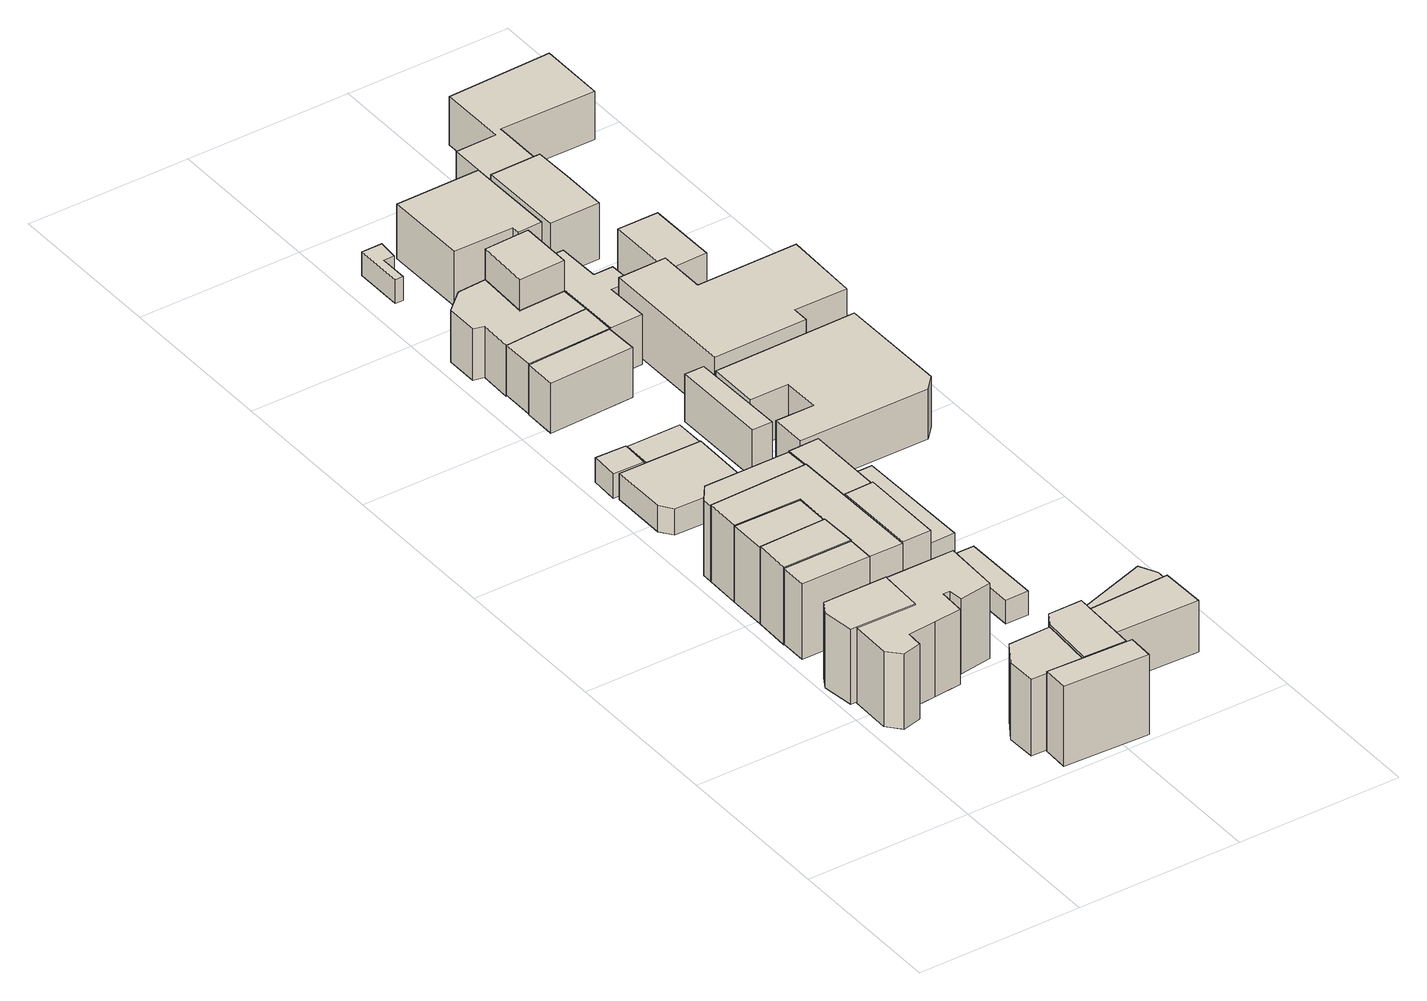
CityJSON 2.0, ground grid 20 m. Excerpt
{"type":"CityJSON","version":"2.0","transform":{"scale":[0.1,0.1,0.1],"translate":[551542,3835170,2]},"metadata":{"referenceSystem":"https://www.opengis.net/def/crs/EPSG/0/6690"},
"CityObjects":{
"building1":{"type":"Building","attributes":{"計測周辺長":27.05,"1/2500図郭":70,"区名":"生野区","町丁目名称":"小路東６丁目","街区番号":5,"class":"3001","usage":"411","measuredHeight":9.5,"storeysAboveGround":2,"BuildingDetailAttribute.buildingRoofEdgeArea":45.7,"BuildingDetailAttribute.buildingStructureType":"601","BuildingDetailAttribute.buildingStructureOrgType":"1","BuildingDetailAttribute.detailedUsage":"1110","BuildingDetailAttribute.specifiedBuildingCoverageRate":0.8,"BuildingDetailAttribute.surveyYear":2017,"BuildingRiverFloodingRiskAttribute.description":"2","BuildingRiverFloodingRiskAttribute.rank":"2","BuildingRiverFloodingRiskAttribute.depth":1.61,"BuildingRiverFloodingRiskAttribute.adminType":"1","BuildingRiverFloodingRiskAttribute.scale":"2","BuildingRiverFloodingRiskAttribute.duration":38.1,"BuildingIDAttribute.prefecture":"27","BuildingIDAttribute.city":"27116"},"geometry":[{"type":"Solid","lod":"1","boundaries":[[[[0,1,2,3,4,5]],[[4,6,7,5]],[[3,8,6,4]],[[2,9,8,3]],[[1,10,9,2]],[[0,11,10,1]],[[5,7,11,0]],[[6,8,9,10,11,7]]]]}]},
"building2":{"type":"Building","attributes":{"計測周辺長":23.1,"1/2500図郭":70,"区名":"生野区","町丁目名称":"小路東６丁目","街区番号":5,"class":"3001","usage":"411","measuredHeight":9.7,"storeysAboveGround":2,"BuildingDetailAttribute.buildingRoofEdgeArea":26.96,"BuildingDetailAttribute.buildingStructureType":"601","BuildingDetailAttribute.buildingStructureOrgType":"1","BuildingDetailAttribute.detailedUsage":"1110","BuildingDetailAttribute.specifiedBuildingCoverageRate":0.8,"BuildingDetailAttribute.surveyYear":2017,"BuildingRiverFloodingRiskAttribute.description":"2","BuildingRiverFloodingRiskAttribute.rank":"2","BuildingRiverFloodingRiskAttribute.depth":1.61,"BuildingRiverFloodingRiskAttribute.adminType":"1","BuildingRiverFloodingRiskAttribute.scale":"2","BuildingRiverFloodingRiskAttribute.duration":38.1,"BuildingIDAttribute.prefecture":"27","BuildingIDAttribute.city":"27116"},"geometry":[{"type":"Solid","lod":"1","boundaries":[[[[12,13,14,15]],[[14,16,17,15]],[[13,18,16,14]],[[12,19,18,13]],[[15,17,19,12]],[[16,18,19,17]]]]}]},
"building3":{"type":"Building","attributes":{"計測周辺長":25.48,"1/2500図郭":70,"区名":"生野区","町丁目名称":"小路東６丁目","街区番号":5,"class":"3001","usage":"411","measuredHeight":9.5,"storeysAboveGround":3,"BuildingDetailAttribute.buildingRoofEdgeArea":35.63,"BuildingDetailAttribute.buildingStructureType":"610","BuildingDetailAttribute.buildingStructureOrgType":"2","BuildingDetailAttribute.detailedUsage":"1110","BuildingDetailAttribute.specifiedBuildingCoverageRate":0.8,"BuildingDetailAttribute.surveyYear":2017,"BuildingRiverFloodingRiskAttribute.description":"2","BuildingRiverFloodingRiskAttribute.rank":"2","BuildingRiverFloodingRiskAttribute.depth":1.61,"BuildingRiverFloodingRiskAttribute.adminType":"1","BuildingRiverFloodingRiskAttribute.scale":"2","BuildingRiverFloodingRiskAttribute.duration":38.1,"BuildingIDAttribute.prefecture":"27","BuildingIDAttribute.city":"27116"},"geometry":[{"type":"Solid","lod":"1","boundaries":[[[[20,21,22,23,24,25,26,27,28,29,30,31,32,33]],[[32,34,35,33]],[[31,36,34,32]],[[30,37,36,31]],[[29,38,37,30]],[[28,39,38,29]],[[27,40,39,28]],[[26,41,40,27]],[[25,42,41,26]],[[24,43,42,25]],[[23,44,43,24]],[[22,45,44,23]],[[21,46,45,22]],[[20,47,46,21]],[[33,35,47,20]],[[34,36,37,38,39,40,41,42,43,44,45,46,47,35]]]]}]},
"building4":{"type":"Building","attributes":{"計測周辺長":21.3,"1/2500図郭":70,"区名":"生野区","町丁目名称":"小路東６丁目","街区番号":10,"class":"3001","usage":"411","measuredHeight":9.8,"storeysAboveGround":2,"BuildingDetailAttribute.buildingRoofEdgeArea":28.07,"BuildingDetailAttribute.buildingStructureType":"601","BuildingDetailAttribute.buildingStructureOrgType":"1","BuildingDetailAttribute.detailedUsage":"1110","BuildingDetailAttribute.specifiedBuildingCoverageRate":0.8,"BuildingDetailAttribute.surveyYear":2017,"BuildingRiverFloodingRiskAttribute.description":"2","BuildingRiverFloodingRiskAttribute.rank":"2","BuildingRiverFloodingRiskAttribute.depth":1.64,"BuildingRiverFloodingRiskAttribute.adminType":"1","BuildingRiverFloodingRiskAttribute.scale":"2","BuildingRiverFloodingRiskAttribute.duration":37.38,"BuildingIDAttribute.prefecture":"27","BuildingIDAttribute.city":"27116"},"geometry":[{"type":"Solid","lod":"1","boundaries":[[[[48,49,50,51,52]],[[51,53,54,52]],[[50,55,53,51]],[[49,56,55,50]],[[48,57,56,49]],[[52,54,57,48]],[[53,55,56,57,54]]]]}]},
"building5":{"type":"Building","attributes":{"計測周辺長":25.58,"1/2500図郭":70,"区名":"生野区","町丁目名称":"小路東６丁目","街区番号":5,"class":"3001","usage":"411","measuredHeight":9.8,"storeysAboveGround":2,"BuildingDetailAttribute.buildingRoofEdgeArea":37.52,"BuildingDetailAttribute.buildingStructureType":"601","BuildingDetailAttribute.buildingStructureOrgType":"1","BuildingDetailAttribute.detailedUsage":"1110","BuildingDetailAttribute.specifiedBuildingCoverageRate":0.8,"BuildingDetailAttribute.surveyYear":2017,"BuildingRiverFloodingRiskAttribute.description":"2","BuildingRiverFloodingRiskAttribute.rank":"2","BuildingRiverFloodingRiskAttribute.depth":1.69,"BuildingRiverFloodingRiskAttribute.adminType":"1","BuildingRiverFloodingRiskAttribute.scale":"2","BuildingRiverFloodingRiskAttribute.duration":39.37,"BuildingIDAttribute.prefecture":"27","BuildingIDAttribute.city":"27116"},"geometry":[{"type":"Solid","lod":"1","boundaries":[[[[58,59,60,61]],[[60,62,63,61]],[[59,64,62,60]],[[58,65,64,59]],[[61,63,65,58]],[[62,64,65,63]]]]}]},
"building6":{"type":"Building","attributes":{"計測周辺長":25.5,"1/2500図郭":70,"区名":"生野区","町丁目名称":"小路東６丁目","街区番号":5,"class":"3001","usage":"411","measuredHeight":9.6,"storeysAboveGround":2,"BuildingDetailAttribute.buildingRoofEdgeArea":37.45,"BuildingDetailAttribute.buildingStructureType":"601","BuildingDetailAttribute.buildingStructureOrgType":"1","BuildingDetailAttribute.detailedUsage":"1110","BuildingDetailAttribute.specifiedBuildingCoverageRate":0.8,"BuildingDetailAttribute.surveyYear":2017,"BuildingRiverFloodingRiskAttribute.description":"2","BuildingRiverFloodingRiskAttribute.rank":"2","BuildingRiverFloodingRiskAttribute.depth":1.69,"BuildingRiverFloodingRiskAttribute.adminType":"1","BuildingRiverFloodingRiskAttribute.scale":"2","BuildingRiverFloodingRiskAttribute.duration":39.37,"BuildingIDAttribute.prefecture":"27","BuildingIDAttribute.city":"27116"},"geometry":[{"type":"Solid","lod":"1","boundaries":[[[[66,61,60,67,68]],[[67,69,70,68]],[[60,71,69,67]],[[61,72,71,60]],[[66,73,72,61]],[[68,70,73,66]],[[69,71,72,73,70]]]]}]},
"building7":{"type":"Building","attributes":{"計測周辺長":32.22,"1/2500図郭":70,"区名":"生野区","町丁目名称":"小路東６丁目","街区番号":10,"class":"3001","usage":"411","measuredHeight":10.2,"storeysAboveGround":2,"BuildingDetailAttribute.buildingRoofEdgeArea":43.95,"BuildingDetailAttribute.buildingStructureType":"601","BuildingDetailAttribute.buildingStructureOrgType":"1","BuildingDetailAttribute.detailedUsage":"1120","BuildingDetailAttribute.specifiedBuildingCoverageRate":0.8,"BuildingDetailAttribute.surveyYear":2017,"BuildingRiverFloodingRiskAttribute.description":"2","BuildingRiverFloodingRiskAttribute.rank":"2","BuildingRiverFloodingRiskAttribute.depth":1.54,"BuildingRiverFloodingRiskAttribute.adminType":"1","BuildingRiverFloodingRiskAttribute.scale":"2","BuildingRiverFloodingRiskAttribute.duration":37.38,"BuildingIDAttribute.prefecture":"27","BuildingIDAttribute.city":"27116"},"geometry":[{"type":"Solid","lod":"1","boundaries":[[[[74,75,76,77,78]],[[77,79,80,78]],[[76,81,79,77]],[[75,82,81,76]],[[74,83,82,75]],[[78,80,83,74]],[[79,81,82,83,80]]]]}]},
"building8":{"type":"Building","attributes":{"計測周辺長":28.72,"1/2500図郭":70,"区名":"生野区","町丁目名称":"小路東６丁目","街区番号":5,"class":"3001","usage":"411","measuredHeight":9.7,"storeysAboveGround":2,"BuildingDetailAttribute.buildingRoofEdgeArea":42.12,"BuildingDetailAttribute.buildingStructureType":"601","BuildingDetailAttribute.buildingStructureOrgType":"1","BuildingDetailAttribute.detailedUsage":"1110","BuildingDetailAttribute.specifiedBuildingCoverageRate":0.8,"BuildingDetailAttribute.surveyYear":2017,"BuildingRiverFloodingRiskAttribute.description":"2","BuildingRiverFloodingRiskAttribute.rank":"2","BuildingRiverFloodingRiskAttribute.depth":1.79,"BuildingRiverFloodingRiskAttribute.adminType":"1","BuildingRiverFloodingRiskAttribute.scale":"2","BuildingRiverFloodingRiskAttribute.duration":39.37,"BuildingIDAttribute.prefecture":"27","BuildingIDAttribute.city":"27116"},"geometry":[{"type":"Solid","lod":"1","boundaries":[[[[84,85,86,58,61,66,68,67,87,88]],[[87,89,90,88]],[[67,91,89,87]],[[68,92,91,67]],[[66,93,92,68]],[[61,94,93,66]],[[58,17,94,61]],[[86,19,17,58]],[[85,95,19,86]],[[84,96,95,85]],[[88,90,96,84]],[[89,91,92,93,94,17,19,95,96,90]]]]}]},
"building9":{"type":"Building","attributes":{"計測周辺長":21.43,"1/2500図郭":70,"区名":"生野区","町丁目名称":"小路東６丁目","街区番号":5,"class":"3001","usage":"411","measuredHeight":9.6,"storeysAboveGround":2,"BuildingDetailAttribute.buildingRoofEdgeArea":24.05,"BuildingDetailAttribute.buildingStructureType":"601","BuildingDetailAttribute.buildingStructureOrgType":"1","BuildingDetailAttribute.detailedUsage":"1110","BuildingDetailAttribute.specifiedBuildingCoverageRate":0.8,"BuildingDetailAttribute.surveyYear":2017,"BuildingRiverFloodingRiskAttribute.description":"2","BuildingRiverFloodingRiskAttribute.rank":"2","BuildingRiverFloodingRiskAttribute.depth":1.79,"BuildingRiverFloodingRiskAttribute.adminType":"1","BuildingRiverFloodingRiskAttribute.scale":"2","BuildingRiverFloodingRiskAttribute.duration":39.37,"BuildingIDAttribute.prefecture":"27","BuildingIDAttribute.city":"27116"},"geometry":[{"type":"Solid","lod":"1","boundaries":[[[[97,88,87,98,99,100]],[[99,101,102,100]],[[98,103,101,99]],[[87,104,103,98]],[[88,105,104,87]],[[97,106,105,88]],[[100,102,106,97]],[[101,103,104,105,106,102]]]]}]},
"building10":{"type":"Building","attributes":{"計測周辺長":22.02,"1/2500図郭":70,"区名":"生野区","町丁目名称":"小路東６丁目","街区番号":10,"class":"3001","usage":"411","measuredHeight":9.9,"storeysAboveGround":2,"BuildingDetailAttribute.buildingRoofEdgeArea":30.99,"BuildingDetailAttribute.buildingStructureType":"601","BuildingDetailAttribute.buildingStructureOrgType":"1","BuildingDetailAttribute.detailedUsage":"1110","BuildingDetailAttribute.specifiedBuildingCoverageRate":0.8,"BuildingDetailAttribute.surveyYear":2017,"BuildingRiverFloodingRiskAttribute.description":"2","BuildingRiverFloodingRiskAttribute.rank":"2","BuildingRiverFloodingRiskAttribute.depth":1.64,"BuildingRiverFloodingRiskAttribute.adminType":"1","BuildingRiverFloodingRiskAttribute.scale":"2","BuildingRiverFloodingRiskAttribute.duration":37.38,"BuildingIDAttribute.prefecture":"27","BuildingIDAttribute.city":"27116"},"geometry":[{"type":"Solid","lod":"1","boundaries":[[[[107,108,109,110,111]],[[110,112,113,111]],[[109,114,112,110]],[[108,115,114,109]],[[107,116,115,108]],[[111,113,116,107]],[[112,114,115,116,113]]]]}]},
"building11":{"type":"Building","attributes":{"class":"3001","measuredHeight":3.1,"BuildingDetailAttribute.specifiedBuildingCoverageRate":0.8,"BuildingDetailAttribute.surveyYear":2017,"BuildingRiverFloodingRiskAttribute.description":"2","BuildingRiverFloodingRiskAttribute.rank":"2","BuildingRiverFloodingRiskAttribute.depth":1.64,"BuildingRiverFloodingRiskAttribute.adminType":"1","BuildingRiverFloodingRiskAttribute.scale":"2","BuildingRiverFloodingRiskAttribute.duration":38.33,"BuildingIDAttribute.prefecture":"27","BuildingIDAttribute.city":"27116"},"geometry":[{"type":"Solid","lod":"1","boundaries":[[[[117,118,119,120]],[[119,121,122,120]],[[118,123,121,119]],[[117,124,123,118]],[[120,122,124,117]],[[121,123,124,122]]]]}]},
"building12":{"type":"Building","attributes":{"計測周辺長":29.88,"1/2500図郭":70,"区名":"生野区","町丁目名称":"小路東６丁目","街区番号":4,"class":"3001","usage":"411","measuredHeight":3.3,"storeysAboveGround":1,"BuildingDetailAttribute.buildingRoofEdgeArea":45.97,"BuildingDetailAttribute.buildingStructureType":"601","BuildingDetailAttribute.buildingStructureOrgType":"1","BuildingDetailAttribute.detailedUsage":"1120","BuildingDetailAttribute.specifiedBuildingCoverageRate":0.8,"BuildingDetailAttribute.surveyYear":2017,"BuildingRiverFloodingRiskAttribute.description":"2","BuildingRiverFloodingRiskAttribute.rank":"2","BuildingRiverFloodingRiskAttribute.depth":1.74,"BuildingRiverFloodingRiskAttribute.adminType":"1","BuildingRiverFloodingRiskAttribute.scale":"2","BuildingRiverFloodingRiskAttribute.duration":38.33,"BuildingIDAttribute.prefecture":"27","BuildingIDAttribute.city":"27116"},"geometry":[{"type":"Solid","lod":"1","boundaries":[[[[125,126,127,128,129]],[[128,130,131,129]],[[127,132,130,128]],[[126,133,132,127]],[[125,134,133,126]],[[129,131,134,125]],[[130,132,133,134,131]]]]}]},
"building13":{"type":"Building","attributes":{"計測周辺長":28.01,"1/2500図郭":70,"区名":"生野区","町丁目名称":"小路東６丁目","街区番号":5,"class":"3001","usage":"411","measuredHeight":9.9,"storeysAboveGround":2,"BuildingDetailAttribute.buildingRoofEdgeArea":37.86,"BuildingDetailAttribute.buildingStructureType":"601","BuildingDetailAttribute.buildingStructureOrgType":"1","BuildingDetailAttribute.detailedUsage":"1110","BuildingDetailAttribute.specifiedBuildingCoverageRate":0.8,"BuildingDetailAttribute.surveyYear":2017,"BuildingRiverFloodingRiskAttribute.description":"2","BuildingRiverFloodingRiskAttribute.rank":"2","BuildingRiverFloodingRiskAttribute.depth":1.59,"BuildingRiverFloodingRiskAttribute.adminType":"1","BuildingRiverFloodingRiskAttribute.scale":"2","BuildingRiverFloodingRiskAttribute.duration":39.37,"BuildingIDAttribute.prefecture":"27","BuildingIDAttribute.city":"27116"},"geometry":[{"type":"Solid","lod":"1","boundaries":[[[[135,136,137,138]],[[137,139,140,138]],[[136,141,139,137]],[[135,142,141,136]],[[138,140,142,135]],[[139,141,142,140]]]]}]},
"building14":{"type":"Building","attributes":{"計測周辺長":28.61,"1/2500図郭":70,"区名":"生野区","町丁目名称":"小路東６丁目","街区番号":4,"class":"3001","usage":"411","storeysAboveGround":1,"BuildingDetailAttribute.buildingRoofEdgeArea":30.76,"BuildingDetailAttribute.buildingStructureType":"601","BuildingDetailAttribute.buildingStructureOrgType":"1","BuildingDetailAttribute.detailedUsage":"1110","BuildingDetailAttribute.specifiedBuildingCoverageRate":0.8,"BuildingDetailAttribute.surveyYear":2017,"BuildingRiverFloodingRiskAttribute.description":"2","BuildingRiverFloodingRiskAttribute.rank":"2","BuildingRiverFloodingRiskAttribute.depth":1.64,"BuildingRiverFloodingRiskAttribute.adminType":"1","BuildingRiverFloodingRiskAttribute.scale":"2","BuildingRiverFloodingRiskAttribute.duration":38.33,"BuildingIDAttribute.prefecture":"27","BuildingIDAttribute.city":"27116"},"geometry":[{"type":"Solid","lod":"1","boundaries":[[[[143,144,145,146]],[[145,147,148,146]],[[144,149,147,145]],[[143,150,149,144]],[[146,148,150,143]],[[147,149,150,148]]]]}]},
"building15":{"type":"Building","attributes":{"計測周辺長":27.1,"1/2500図郭":70,"区名":"生野区","町丁目名称":"小路東６丁目","街区番号":5,"class":"3001","usage":"411","measuredHeight":9.6,"storeysAboveGround":2,"BuildingDetailAttribute.buildingRoofEdgeArea":36.73,"BuildingDetailAttribute.buildingStructureType":"601","BuildingDetailAttribute.buildingStructureOrgType":"1","BuildingDetailAttribute.detailedUsage":"1110","BuildingDetailAttribute.specifiedBuildingCoverageRate":0.8,"BuildingDetailAttribute.surveyYear":2017,"BuildingRiverFloodingRiskAttribute.description":"2","BuildingRiverFloodingRiskAttribute.rank":"2","BuildingRiverFloodingRiskAttribute.depth":1.79,"BuildingRiverFloodingRiskAttribute.adminType":"1","BuildingRiverFloodingRiskAttribute.scale":"2","BuildingRiverFloodingRiskAttribute.duration":39.37,"BuildingIDAttribute.prefecture":"27","BuildingIDAttribute.city":"27116"},"geometry":[{"type":"Solid","lod":"1","boundaries":[[[[151,152,84,88,97]],[[88,153,154,97]],[[84,155,153,88]],[[152,156,155,84]],[[151,157,156,152]],[[97,154,157,151]],[[153,155,156,157,154]]]]}]},
"building16":{"type":"Building","attributes":{"計測周辺長":28.94,"1/2500図郭":70,"区名":"生野区","町丁目名称":"小路東６丁目","街区番号":4,"class":"3001","usage":"411","measuredHeight":6.3,"storeysAboveGround":2,"BuildingDetailAttribute.buildingRoofEdgeArea":41.93,"BuildingDetailAttribute.buildingStructureType":"610","BuildingDetailAttribute.buildingStructureOrgType":"2","BuildingDetailAttribute.detailedUsage":"1110","BuildingDetailAttribute.specifiedBuildingCoverageRate":0.8,"BuildingDetailAttribute.surveyYear":2017,"BuildingRiverFloodingRiskAttribute.description":"2","BuildingRiverFloodingRiskAttribute.rank":"2","BuildingRiverFloodingRiskAttribute.depth":1.2,"BuildingRiverFloodingRiskAttribute.adminType":"1","BuildingRiverFloodingRiskAttribute.scale":"2","BuildingRiverFloodingRiskAttribute.duration":38.33,"BuildingIDAttribute.prefecture":"27","BuildingIDAttribute.city":"27116"},"geometry":[{"type":"Solid","lod":"1","boundaries":[[[[158,159,160,161]],[[160,162,163,161]],[[159,164,162,160]],[[158,165,164,159]],[[161,163,165,158]],[[162,164,165,163]]]]}]},
"building17":{"type":"Building","attributes":{"計測周辺長":24.9,"1/2500図郭":70,"区名":"生野区","町丁目名称":"小路東６丁目","街区番号":5,"class":"3003","usage":"411","storeysAboveGround":1,"BuildingDetailAttribute.buildingRoofEdgeArea":26.66,"BuildingDetailAttribute.buildingStructureType":"610","BuildingDetailAttribute.buildingStructureOrgType":"2","BuildingDetailAttribute.detailedUsage":"1110","BuildingDetailAttribute.specifiedBuildingCoverageRate":0.8,"BuildingDetailAttribute.surveyYear":2017,"BuildingRiverFloodingRiskAttribute.description":"2","BuildingRiverFloodingRiskAttribute.rank":"2","BuildingRiverFloodingRiskAttribute.depth":1.61,"BuildingRiverFloodingRiskAttribute.adminType":"1","BuildingRiverFloodingRiskAttribute.scale":"2","BuildingRiverFloodingRiskAttribute.duration":38.1,"BuildingIDAttribute.prefecture":"27","BuildingIDAttribute.city":"27116"},"geometry":[{"type":"Solid","lod":"1","boundaries":[[[[166,167,168,169]],[[168,170,171,169]],[[167,172,170,168]],[[166,173,172,167]],[[169,171,173,166]],[[170,172,173,171]]]]}]},
"building18":{"type":"Building","attributes":{"計測周辺長":33.6,"1/2500図郭":70,"区名":"生野区","町丁目名称":"小路東６丁目","街区番号":10,"class":"3001","usage":"413","measuredHeight":6.5,"storeysAboveGround":3,"BuildingDetailAttribute.buildingRoofEdgeArea":57.5,"BuildingDetailAttribute.buildingStructureType":"601","BuildingDetailAttribute.buildingStructureOrgType":"1","BuildingDetailAttribute.detailedUsage":"1150","BuildingDetailAttribute.specifiedBuildingCoverageRate":0.8,"BuildingDetailAttribute.surveyYear":2017,"BuildingRiverFloodingRiskAttribute.description":"2","BuildingRiverFloodingRiskAttribute.rank":"2","BuildingRiverFloodingRiskAttribute.depth":1.63,"BuildingRiverFloodingRiskAttribute.adminType":"1","BuildingRiverFloodingRiskAttribute.scale":"2","BuildingRiverFloodingRiskAttribute.duration":42.48,"BuildingIDAttribute.prefecture":"27","BuildingIDAttribute.city":"27116"},"geometry":[{"type":"Solid","lod":"1","boundaries":[[[[174,175,176,177]],[[176,178,179,177]],[[175,180,178,176]],[[174,181,180,175]],[[177,179,181,174]],[[178,180,181,179]]]]}]},
"building19":{"type":"Building","attributes":{"計測周辺長":29,"1/2500図郭":70,"区名":"生野区","町丁目名称":"小路東６丁目","街区番号":4,"class":"3001","usage":"411","measuredHeight":6.3,"storeysAboveGround":2,"BuildingDetailAttribute.buildingRoofEdgeArea":42.69,"BuildingDetailAttribute.buildingStructureType":"601","BuildingDetailAttribute.buildingStructureOrgType":"1","BuildingDetailAttribute.detailedUsage":"1110","BuildingDetailAttribute.specifiedBuildingCoverageRate":0.8,"BuildingDetailAttribute.surveyYear":2017,"BuildingRiverFloodingRiskAttribute.description":"2","BuildingRiverFloodingRiskAttribute.rank":"2","BuildingRiverFloodingRiskAttribute.depth":1.2,"BuildingRiverFloodingRiskAttribute.adminType":"1","BuildingRiverFloodingRiskAttribute.scale":"2","BuildingRiverFloodingRiskAttribute.duration":36.08,"BuildingIDAttribute.prefecture":"27","BuildingIDAttribute.city":"27116"},"geometry":[{"type":"Solid","lod":"1","boundaries":[[[[182,183,184,185]],[[184,186,187,185]],[[183,188,186,184]],[[182,189,188,183]],[[185,187,189,182]],[[186,188,189,187]]]]}]},
"building20":{"type":"Building","attributes":{"計測周辺長":41.09,"1/2500図郭":70,"区名":"生野区","町丁目名称":"小路東６丁目","街区番号":5,"class":"3001","usage":"411","measuredHeight":3.4,"storeysAboveGround":2,"BuildingDetailAttribute.buildingRoofEdgeArea":86.54,"BuildingDetailAttribute.buildingStructureType":"601","BuildingDetailAttribute.buildingStructureOrgType":"1","BuildingDetailAttribute.detailedUsage":"1110","BuildingDetailAttribute.specifiedBuildingCoverageRate":0.8,"BuildingDetailAttribute.surveyYear":2017,"BuildingRiverFloodingRiskAttribute.description":"2","BuildingRiverFloodingRiskAttribute.rank":"2","BuildingRiverFloodingRiskAttribute.depth":1.79,"BuildingRiverFloodingRiskAttribute.adminType":"1","BuildingRiverFloodingRiskAttribute.scale":"2","BuildingRiverFloodingRiskAttribute.duration":39.37,"BuildingIDAttribute.prefecture":"27","BuildingIDAttribute.city":"27116"},"geometry":[{"type":"Solid","lod":"1","boundaries":[[[[190,191,192,193,194]],[[193,195,196,194]],[[192,197,195,193]],[[191,198,197,192]],[[190,199,198,191]],[[194,196,199,190]],[[195,197,198,199,196]]]]}]},
"building21":{"type":"Building","attributes":{"計測周辺長":28.26,"1/2500図郭":70,"区名":"生野区","町丁目名称":"小路東６丁目","街区番号":10,"class":"3001","usage":"411","measuredHeight":5.9,"storeysAboveGround":2,"BuildingDetailAttribute.buildingRoofEdgeArea":27.35,"BuildingDetailAttribute.buildingStructureType":"601","BuildingDetailAttribute.buildingStructureOrgType":"1","BuildingDetailAttribute.detailedUsage":"1110","BuildingDetailAttribute.specifiedBuildingCoverageRate":0.8,"BuildingDetailAttribute.surveyYear":2017,"BuildingRiverFloodingRiskAttribute.description":"2","BuildingRiverFloodingRiskAttribute.rank":"2","BuildingRiverFloodingRiskAttribute.depth":1.7,"BuildingRiverFloodingRiskAttribute.adminType":"1","BuildingRiverFloodingRiskAttribute.scale":"2","BuildingRiverFloodingRiskAttribute.duration":41.17,"BuildingIDAttribute.prefecture":"27","BuildingIDAttribute.city":"27116"},"geometry":[{"type":"Solid","lod":"1","boundaries":[[[[200,201,202,174,177]],[[174,203,204,177]],[[202,205,203,174]],[[201,206,205,202]],[[200,207,206,201]],[[177,204,207,200]],[[203,205,206,207,204]]]]}]},
"building22":{"type":"Building","attributes":{"計測周辺長":28.31,"1/2500図郭":70,"区名":"生野区","町丁目名称":"小路東６丁目","街区番号":4,"class":"3001","usage":"411","measuredHeight":6.6,"storeysAboveGround":2,"BuildingDetailAttribute.buildingRoofEdgeArea":39.64,"BuildingDetailAttribute.buildingStructureType":"601","BuildingDetailAttribute.buildingStructureOrgType":"1","BuildingDetailAttribute.detailedUsage":"1110","BuildingDetailAttribute.specifiedBuildingCoverageRate":0.8,"BuildingDetailAttribute.surveyYear":2017,"BuildingRiverFloodingRiskAttribute.description":"2","BuildingRiverFloodingRiskAttribute.rank":"2","BuildingRiverFloodingRiskAttribute.depth":1.29,"BuildingRiverFloodingRiskAttribute.adminType":"1","BuildingRiverFloodingRiskAttribute.scale":"2","BuildingRiverFloodingRiskAttribute.duration":36.08,"BuildingIDAttribute.prefecture":"27","BuildingIDAttribute.city":"27116"},"geometry":[{"type":"Solid","lod":"1","boundaries":[[[[208,209,210,211,212,213,214,215,216]],[[215,217,218,216]],[[214,219,217,215]],[[213,220,219,214]],[[212,221,220,213]],[[211,222,221,212]],[[210,223,222,211]],[[209,186,223,210]],[[208,187,186,209]],[[216,218,187,208]],[[217,219,220,221,222,223,186,187,218]]]]}]},
"building23":{"type":"Building","attributes":{"計測周辺長":28.78,"1/2500図郭":70,"区名":"生野区","町丁目名称":"小路東６丁目","街区番号":4,"class":"3001","usage":"411","measuredHeight":6,"storeysAboveGround":2,"BuildingDetailAttribute.buildingRoofEdgeArea":28.99,"BuildingDetailAttribute.buildingStructureType":"601","BuildingDetailAttribute.buildingStructureOrgType":"1","BuildingDetailAttribute.detailedUsage":"1110","BuildingDetailAttribute.specifiedBuildingCoverageRate":0.8,"BuildingDetailAttribute.surveyYear":2017,"BuildingRiverFloodingRiskAttribute.description":"2","BuildingRiverFloodingRiskAttribute.rank":"2","BuildingRiverFloodingRiskAttribute.depth":1.74,"BuildingRiverFloodingRiskAttribute.adminType":"1","BuildingRiverFloodingRiskAttribute.scale":"2","BuildingRiverFloodingRiskAttribute.duration":38.33,"BuildingIDAttribute.prefecture":"27","BuildingIDAttribute.city":"27116"},"geometry":[{"type":"Solid","lod":"1","boundaries":[[[[224,225,226,227]],[[226,228,229,227]],[[225,230,228,226]],[[224,231,230,225]],[[227,229,231,224]],[[228,230,231,229]]]]}]},
"building24":{"type":"Building","attributes":{"計測周辺長":16.76,"1/2500図郭":70,"区名":"生野区","町丁目名称":"小路東６丁目","街区番号":4,"class":"3001","usage":"431","storeysAboveGround":1,"BuildingDetailAttribute.buildingRoofEdgeArea":9.44,"BuildingDetailAttribute.buildingStructureType":"610","BuildingDetailAttribute.buildingStructureOrgType":"2","BuildingDetailAttribute.detailedUsage":"1740","BuildingDetailAttribute.specifiedBuildingCoverageRate":0.8,"BuildingDetailAttribute.surveyYear":2017,"BuildingRiverFloodingRiskAttribute.description":"2","BuildingRiverFloodingRiskAttribute.rank":"2","BuildingRiverFloodingRiskAttribute.depth":1.45,"BuildingRiverFloodingRiskAttribute.adminType":"1","BuildingRiverFloodingRiskAttribute.scale":"2","BuildingRiverFloodingRiskAttribute.duration":34.92,"BuildingIDAttribute.prefecture":"27","BuildingIDAttribute.city":"27116"},"geometry":[{"type":"Solid","lod":"1","boundaries":[[[[232,233,234,235,236,237]],[[236,238,239,237]],[[235,240,238,236]],[[234,241,240,235]],[[233,242,241,234]],[[232,243,242,233]],[[237,239,243,232]],[[238,240,241,242,243,239]]]]}]},
"building25":{"type":"Building","attributes":{"計測周辺長":24.43,"1/2500図郭":70,"区名":"生野区","町丁目名称":"小路東６丁目","街区番号":4,"class":"3001","usage":"411","measuredHeight":10.3,"storeysAboveGround":2,"BuildingDetailAttribute.buildingRoofEdgeArea":37.07,"BuildingDetailAttribute.buildingStructureType":"601","BuildingDetailAttribute.buildingStructureOrgType":"1","BuildingDetailAttribute.detailedUsage":"1110","BuildingDetailAttribute.specifiedBuildingCoverageRate":0.8,"BuildingDetailAttribute.surveyYear":2017,"BuildingRiverFloodingRiskAttribute.description":"2","BuildingRiverFloodingRiskAttribute.rank":"2","BuildingRiverFloodingRiskAttribute.depth":1.7,"BuildingRiverFloodingRiskAttribute.adminType":"1","BuildingRiverFloodingRiskAttribute.scale":"2","BuildingRiverFloodingRiskAttribute.duration":36.08,"BuildingIDAttribute.prefecture":"27","BuildingIDAttribute.city":"27116"},"geometry":[{"type":"Solid","lod":"1","boundaries":[[[[244,245,246,247]],[[246,248,249,247]],[[245,250,248,246]],[[244,251,250,245]],[[247,249,251,244]],[[248,250,251,249]]]]}]},
"building26":{"type":"Building","attributes":{"計測周辺長":40.8,"1/2500図郭":70,"区名":"生野区","町丁目名称":"小路東６丁目","街区番号":4,"class":"3001","usage":"411","measuredHeight":6.4,"storeysAboveGround":2,"BuildingDetailAttribute.buildingRoofEdgeArea":63.49,"BuildingDetailAttribute.buildingStructureType":"610","BuildingDetailAttribute.buildingStructureOrgType":"2","BuildingDetailAttribute.detailedUsage":"1110","BuildingDetailAttribute.specifiedBuildingCoverageRate":0.8,"BuildingDetailAttribute.surveyYear":2017,"BuildingRiverFloodingRiskAttribute.description":"2","BuildingRiverFloodingRiskAttribute.rank":"2","BuildingRiverFloodingRiskAttribute.depth":1.5,"BuildingRiverFloodingRiskAttribute.adminType":"1","BuildingRiverFloodingRiskAttribute.scale":"2","BuildingRiverFloodingRiskAttribute.duration":36.08,"BuildingIDAttribute.prefecture":"27","BuildingIDAttribute.city":"27116"},"geometry":[{"type":"Solid","lod":"1","boundaries":[[[[252,253,254,255,256,257,258,259,260]],[[259,261,262,260]],[[258,263,261,259]],[[257,264,263,258]],[[256,265,264,257]],[[255,266,265,256]],[[254,267,266,255]],[[253,268,267,254]],[[252,269,268,253]],[[260,262,269,252]],[[261,263,264,265,266,267,268,269,262]]]]}]},
"building27":{"type":"Building","attributes":{"計測周辺長":43,"1/2500図郭":70,"区名":"生野区","町丁目名称":"小路東６丁目","街区番号":4,"class":"3001","usage":"413","measuredHeight":7,"storeysAboveGround":2,"BuildingDetailAttribute.buildingRoofEdgeArea":108.06,"BuildingDetailAttribute.buildingStructureType":"601","BuildingDetailAttribute.buildingStructureOrgType":"1","BuildingDetailAttribute.detailedUsage":"1150","BuildingDetailAttribute.specifiedBuildingCoverageRate":0.8,"BuildingDetailAttribute.surveyYear":2017,"BuildingRiverFloodingRiskAttribute.description":"2","BuildingRiverFloodingRiskAttribute.rank":"2","BuildingRiverFloodingRiskAttribute.depth":1.45,"BuildingRiverFloodingRiskAttribute.adminType":"1","BuildingRiverFloodingRiskAttribute.scale":"2","BuildingRiverFloodingRiskAttribute.duration":34.92,"BuildingIDAttribute.prefecture":"27","BuildingIDAttribute.city":"27116"},"geometry":[{"type":"Solid","lod":"1","boundaries":[[[[270,271,272,273,274,275]],[[274,276,277,275]],[[273,278,276,274]],[[272,279,278,273]],[[271,280,279,272]],[[270,281,280,271]],[[275,277,281,270]],[[276,278,279,280,281,277]]]]}]},
"building28":{"type":"Building","attributes":{"計測周辺長":74,"1/2500図郭":70,"区名":"生野区","町丁目名称":"小路東６丁目","街区番号":4,"class":"3001","usage":"411","measuredHeight":6.3,"storeysAboveGround":2,"BuildingDetailAttribute.buildingRoofEdgeArea":243.38,"BuildingDetailAttribute.buildingStructureType":"610","BuildingDetailAttribute.buildingStructureOrgType":"2","BuildingDetailAttribute.detailedUsage":"1110","BuildingDetailAttribute.specifiedBuildingCoverageRate":0.8,"BuildingDetailAttribute.surveyYear":2017,"BuildingRiverFloodingRiskAttribute.description":"2","BuildingRiverFloodingRiskAttribute.rank":"2","BuildingRiverFloodingRiskAttribute.depth":1.74,"BuildingRiverFloodingRiskAttribute.adminType":"1","BuildingRiverFloodingRiskAttribute.scale":"2","BuildingRiverFloodingRiskAttribute.duration":38.33,"BuildingIDAttribute.prefecture":"27","BuildingIDAttribute.city":"27116"},"geometry":[{"type":"Solid","lod":"1","boundaries":[[[[282,283,284,285,286,287,288,289,290,291]],[[290,292,293,291]],[[289,294,292,290]],[[288,295,294,289]],[[287,296,295,288]],[[286,297,296,287]],[[285,298,297,286]],[[284,299,298,285]],[[283,300,299,284]],[[282,301,300,283]],[[291,293,301,282]],[[292,294,295,296,297,298,299,300,301,293]]]]}]},
"building29":{"type":"Building","attributes":{"計測周辺長":70.51,"1/2500図郭":70,"区名":"生野区","町丁目名称":"小路東６丁目","街区番号":4,"class":"3001","usage":"422","measuredHeight":7.8,"storeysAboveGround":2,"BuildingDetailAttribute.buildingRoofEdgeArea":226.18,"BuildingDetailAttribute.buildingStructureType":"601","BuildingDetailAttribute.buildingStructureOrgType":"1","BuildingDetailAttribute.detailedUsage":"1411","BuildingDetailAttribute.specifiedBuildingCoverageRate":0.8,"BuildingDetailAttribute.surveyYear":2017,"BuildingRiverFloodingRiskAttribute.description":"2","BuildingRiverFloodingRiskAttribute.rank":"2","BuildingRiverFloodingRiskAttribute.depth":1.5,"BuildingRiverFloodingRiskAttribute.adminType":"1","BuildingRiverFloodingRiskAttribute.scale":"2","BuildingRiverFloodingRiskAttribute.duration":38.33,"BuildingIDAttribute.prefecture":"27","BuildingIDAttribute.city":"27116"},"geometry":[{"type":"Solid","lod":"1","boundaries":[[[[302,303,304,305,306,307,308,309]],[[308,310,311,309]],[[307,312,310,308]],[[306,313,312,307]],[[305,314,313,306]],[[304,315,314,305]],[[303,316,315,304]],[[302,317,316,303]],[[309,311,317,302]],[[310,312,313,314,315,316,317,311]]]]}]},
"building30":{"type":"Building","attributes":{"計測周辺長":33.5,"1/2500図郭":70,"区名":"生野区","町丁目名称":"小路東６丁目","街区番号":4,"class":"3001","usage":"411","measuredHeight":7.2,"storeysAboveGround":2,"BuildingDetailAttribute.buildingRoofEdgeArea":65.62,"BuildingDetailAttribute.buildingStructureType":"601","BuildingDetailAttribute.buildingStructureOrgType":"1","BuildingDetailAttribute.detailedUsage":"1110","BuildingDetailAttribute.specifiedBuildingCoverageRate":0.8,"BuildingDetailAttribute.surveyYear":2017,"BuildingRiverFloodingRiskAttribute.description":"2","BuildingRiverFloodingRiskAttribute.rank":"2","BuildingRiverFloodingRiskAttribute.depth":1.65,"BuildingRiverFloodingRiskAttribute.adminType":"1","BuildingRiverFloodingRiskAttribute.scale":"2","BuildingRiverFloodingRiskAttribute.duration":34.92,"BuildingIDAttribute.prefecture":"27","BuildingIDAttribute.city":"27116"},"geometry":[{"type":"Solid","lod":"1","boundaries":[[[[318,319,320,321,322]],[[321,323,324,322]],[[320,325,323,321]],[[319,326,325,320]],[[318,327,326,319]],[[322,324,327,318]],[[323,325,326,327,324]]]]}]},
"building31":{"type":"Building","attributes":{"計測周辺長":41.13,"1/2500図郭":70,"区名":"生野区","町丁目名称":"小路東６丁目","街区番号":4,"class":"3001","usage":"413","measuredHeight":6,"storeysAboveGround":2,"BuildingDetailAttribute.buildingRoofEdgeArea":105.42,"BuildingDetailAttribute.buildingStructureType":"601","BuildingDetailAttribute.buildingStructureOrgType":"1","BuildingDetailAttribute.detailedUsage":"1150","BuildingDetailAttribute.specifiedBuildingCoverageRate":0.8,"BuildingDetailAttribute.surveyYear":2017,"BuildingRiverFloodingRiskAttribute.description":"2","BuildingRiverFloodingRiskAttribute.rank":"2","BuildingRiverFloodingRiskAttribute.depth":1.7,"BuildingRiverFloodingRiskAttribute.adminType":"1","BuildingRiverFloodingRiskAttribute.scale":"2","BuildingRiverFloodingRiskAttribute.duration":36.08,"BuildingIDAttribute.prefecture":"27","BuildingIDAttribute.city":"27116"},"geometry":[{"type":"Solid","lod":"1","boundaries":[[[[328,329,330,331]],[[330,332,333,331]],[[329,334,332,330]],[[328,335,334,329]],[[331,333,335,328]],[[332,334,335,333]]]]}]},
"building32":{"type":"Building","attributes":{"計測周辺長":44.73,"1/2500図郭":70,"区名":"生野区","町丁目名称":"小路東６丁目","街区番号":4,"class":"3001","usage":"411","measuredHeight":6.1,"storeysAboveGround":2,"BuildingDetailAttribute.buildingRoofEdgeArea":79.79,"BuildingDetailAttribute.buildingStructureType":"601","BuildingDetailAttribute.buildingStructureOrgType":"1","BuildingDetailAttribute.detailedUsage":"1120","BuildingDetailAttribute.specifiedBuildingCoverageRate":0.8,"BuildingDetailAttribute.surveyYear":2017,"BuildingRiverFloodingRiskAttribute.description":"2","BuildingRiverFloodingRiskAttribute.rank":"2","BuildingRiverFloodingRiskAttribute.depth":1.65,"BuildingRiverFloodingRiskAttribute.adminType":"1","BuildingRiverFloodingRiskAttribute.scale":"2","BuildingRiverFloodingRiskAttribute.duration":34.92,"BuildingIDAttribute.prefecture":"27","BuildingIDAttribute.city":"27116"},"geometry":[{"type":"Solid","lod":"1","boundaries":[[[[336,337,338,339,340,341,342,343]],[[342,344,345,343]],[[341,346,344,342]],[[340,347,346,341]],[[339,348,347,340]],[[338,349,348,339]],[[337,350,349,338]],[[336,351,350,337]],[[343,345,351,336]],[[344,346,347,348,349,350,351,345]]]]}]}
},
"vertices":[
[5,263,12],[14,279,12],[92,279,12],[90,223,12],[17,224,12],[10,224,12],[17,224,107],[10,224,107],[90,223,107],[92,279,107],[14,279,107],[5,263,107],
[98,317,12],[14,317,12],[14,350,12],[98,350,12],[14,350,108],[98,350,108],[14,317,108],[98,317,108],
[176,279,11],[174,210,11],[134,204,11],[132,222,11],[124,222,11],[123,190,11],[89,187,11],[55,184,11],[54,164,11],[31,158,11],[16,174,11],[17,224,11],[90,223,11],[92,279,11],[90,223,106],[92,279,106],[17,224,106],[16,174,106],[31,158,106],[54,164,106],[55,184,106],[89,187,106],[123,190,106],[124,222,106],[132,222,106],[134,204,106],[174,210,106],[176,279,106],
[175,43,11],[111,45,11],[110,81,11],[128,109,11],[179,110,11],[128,109,108],[179,110,108],[110,81,108],[111,45,108],[175,43,108],
[98,350,11],[14,350,11],[15,394,11],[97,396,11],[15,394,109],[97,396,109],[14,350,109],[98,350,109],
[97,419,11],[15,441,11],[97,440,11],[15,441,107],[97,440,107],[15,394,107],[97,396,107],[97,419,107],
[232,38,12],[231,6,12],[127,10,12],[128,42,12],[175,40,12],[128,42,113],[175,40,113],[127,10,113],[231,6,113],[232,38,113],
[138,419,11],[139,316,11],[98,317,11],[16,484,11],[137,487,11],[16,484,108],[137,487,108],[15,441,108],[97,440,108],[97,419,108],[97,396,108],[139,316,108],[138,419,108],
[136,517,11],[16,497,11],[31,517,11],[96,517,11],[31,517,106],[96,517,106],[16,497,106],[16,484,106],[137,487,106],[136,517,106],
[189,126,12],[230,126,12],[227,41,12],[175,43,12],[179,110,12],[175,43,111],[179,110,111],[227,41,111],[230,126,111],[189,126,111],
[17,661,11],[18,695,11],[56,694,11],[55,660,11],[56,694,42],[55,660,42],[18,695,42],[17,661,42],
[33,573,10],[22,588,10],[22,657,10],[123,656,10],[122,571,10],[123,656,43],[122,571,43],[22,657,43],[22,588,43],[33,573,43],
[174,420,12],[174,316,12],[139,316,12],[138,419,12],[139,316,110],[138,419,110],[174,316,110],[174,420,110],
[58,660,10],[58,695,10],[124,695,10],[124,659,10],[124,695,40],[124,659,40],[58,695,40],[58,660,40],
[174,518,11],[174,420,11],[137,487,107],[136,517,107],[138,419,107],[174,420,107],[174,518,107],
[134,794,12],[29,790,12],[29,830,12],[133,834,12],[29,830,75],[133,834,75],[29,790,75],[134,794,75],
[221,347,11],[249,347,11],[250,250,11],[222,250,11],[250,250,41],[222,250,41],[249,347,41],[221,347,41],
[356,153,10],[357,98,10],[237,101,10],[236,149,10],[237,101,75],[236,149,75],[357,98,75],[356,153,75],
[133,834,13],[29,830,13],[29,870,13],[133,876,13],[29,870,76],[133,876,76],[29,830,76],[133,834,76],
[182,518,11],[241,518,11],[243,372,11],[184,371,11],[184,420,11],[184,371,45],[184,420,45],[243,372,45],[241,518,45],[182,518,45],
[236,155,10],[345,190,10],[356,169,10],[356,153,69],[236,149,69],[356,169,69],[345,190,69],[236,155,69],
[133,876,11],[29,870,11],[30,910,11],[17,913,11],[17,953,11],[42,975,11],[77,977,11],[75,912,11],[132,914,11],[75,912,76],[132,914,76],[77,977,76],[42,975,76],[17,953,76],[17,913,76],[30,910,76],
[156,611,10],[155,731,10],[179,731,10],[181,611,10],[179,731,70],[181,611,70],[155,731,70],[156,611,70],
[28,1068,12],[28,1128,12],[53,1128,12],[51,1103,12],[38,1103,12],[38,1068,12],[38,1103,42],[38,1068,42],[51,1103,42],[53,1128,42],[28,1128,42],[28,1068,42],
[75,912,12],[77,977,12],[132,979,12],[132,914,12],[132,979,115],[132,914,115],[77,977,115],[75,912,115],
[135,976,11],[174,976,11],[175,923,11],[199,923,11],[200,891,11],[175,891,11],[176,837,11],[136,836,11],[135,914,11],[136,836,74],[135,914,74],[176,837,74],[175,891,74],[200,891,74],[199,923,74],[175,923,74],[174,976,74],[135,976,74],
[149,1021,11],[149,1031,11],[76,1031,11],[75,1133,11],[178,1134,11],[179,1022,11],[178,1134,80],[179,1022,80],[75,1133,80],[76,1031,80],[149,1031,80],[149,1021,80],
[183,563,10],[183,607,10],[230,607,10],[230,652,10],[182,652,10],[182,714,10],[192,714,10],[357,716,10],[358,579,10],[343,563,10],[358,579,73],[343,563,73],[357,716,73],[192,714,73],[182,714,73],[182,652,73],[230,652,73],[230,607,73],[183,607,73],[183,563,73],
[183,717,10],[182,888,10],[241,889,10],[241,831,10],[365,832,10],[363,738,10],[298,738,10],[298,718,10],[298,738,88],[298,718,88],[363,738,88],[365,832,88],[241,831,88],[241,889,88],[182,888,88],[183,717,88],
[246,1072,10],[246,1015,10],[184,1014,10],[183,1119,10],[245,1120,10],[183,1119,81],[245,1120,81],[184,1014,81],[246,1015,81],[246,1072,81],
[245,891,10],[244,979,10],[294,979,10],[295,892,10],[294,979,70],[295,892,70],[244,979,70],[245,891,70],
[362,1271,10],[362,1189,10],[245,1190,10],[245,1125,10],[185,1124,10],[185,1184,10],[235,1185,10],[234,1267,10],[235,1185,71],[234,1267,71],[185,1184,71],[185,1124,71],[245,1125,71],[245,1190,71],[362,1189,71],[362,1271,71]
]}
